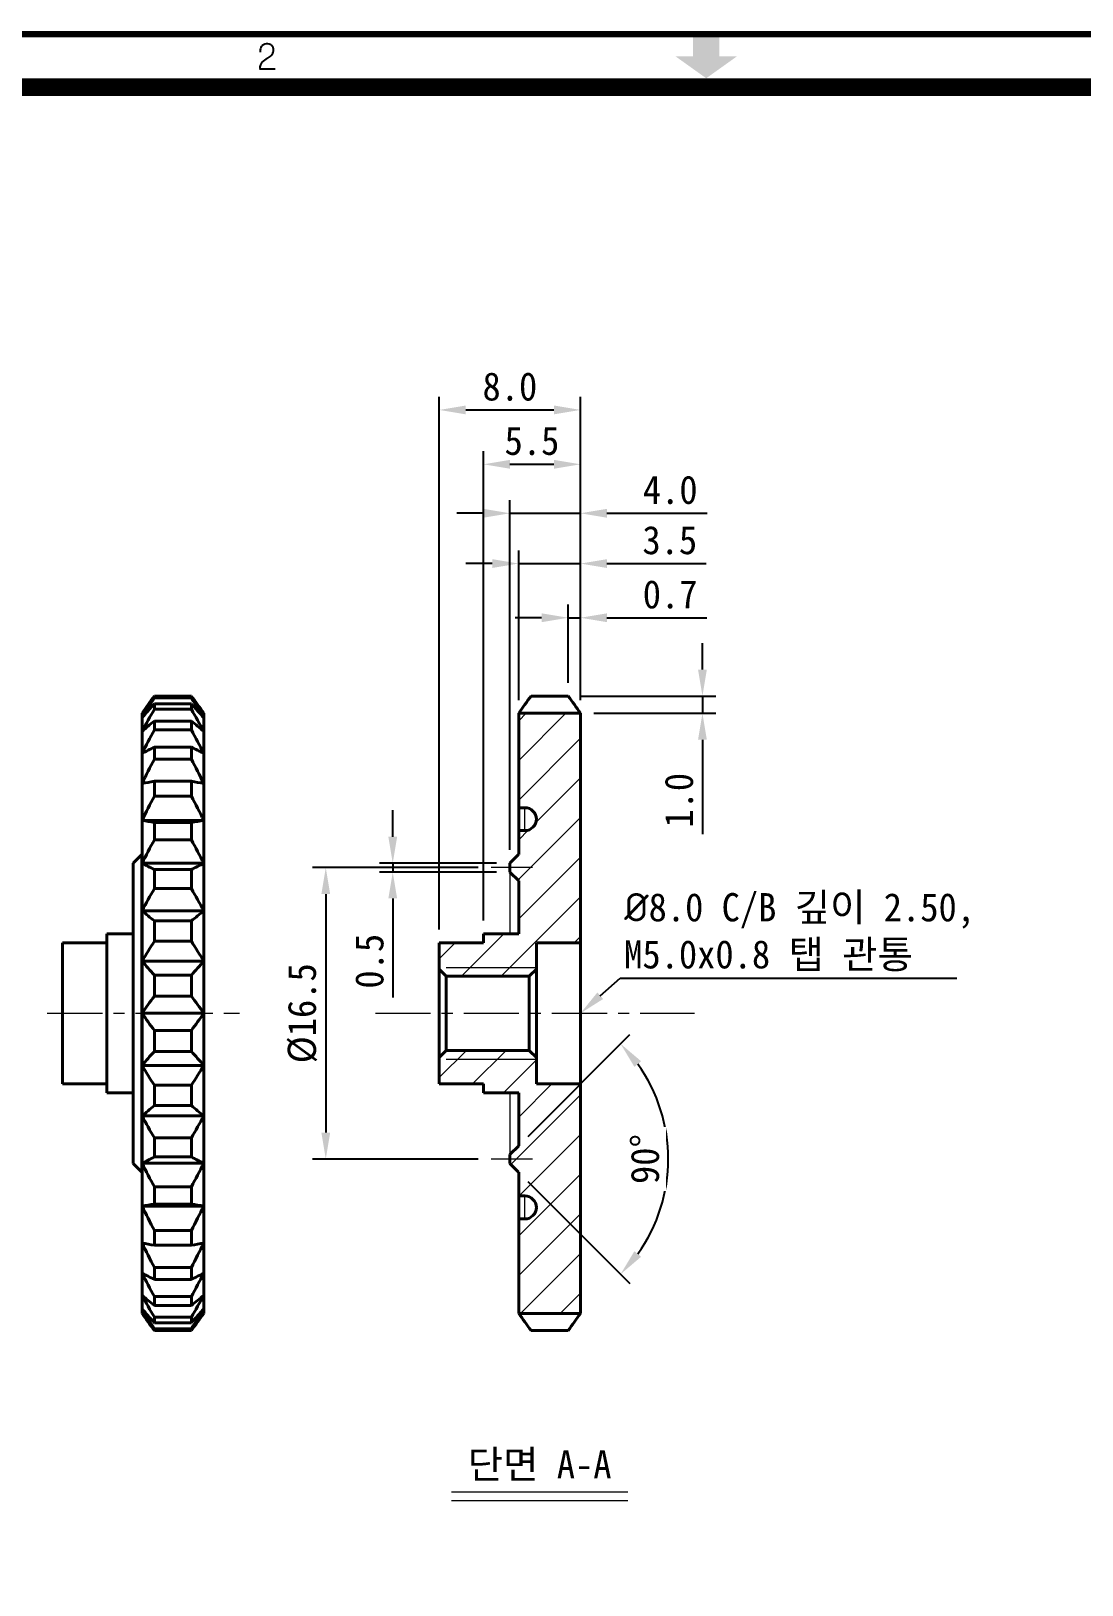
# Model space of a CAD drawing. Header units: millimetres. Extents: x 20 to 420, y 20 to 297.
# Drawn here: x 151 to 270.1, y 121.3 to 297.4 of the extents above; entities that cross this region are included whole.
import ezdxf
from ezdxf import colors
from ezdxf.entities.mleader import LeaderData, LeaderLine
from ezdxf.math import Vec2, Vec3

# ---------------------------------------------------------------- set-up
doc = ezdxf.new("R2010")
doc.units = ezdxf.units.MM
doc.header["$LTSCALE"] = 10
doc.header["$MEASUREMENT"] = 0
doc.linetypes.add('CENTER', pattern=[2, 1.25, -0.25, 0.25, -0.25])
doc.layers.get('0').update_dxf_attribs({"color": 6})
doc.layers.add('0 @ 1', color=6, linetype='Continuous')
for name, color, linetype, lineweight in [('CENTER', 1, 'CENTER', 9), ('DIM', 2, 'Continuous', 9), ('HATCH', 5, 'Continuous', 9), ('HIDDEN', 253, 'Continuous', 13), ('OUTLINE', 3, 'Continuous', 40)]:
    doc.layers.add(name, color=color, linetype=linetype, lineweight=lineweight)
doc.styles.get("Standard").update_dxf_attribs({"font": '', "height": 3.2})
doc.styles.get('Standard').set_extended_font_data('GulimChe')
doc.dimstyles.new('척도 2배 - (x.x)', dxfattribs={"dimtxt": 3.2, "dimasz": 3, "dimexe": 1.5, "dimexo": 1.5, "dimgap": 1, "dimtad": 1, "dimdec": 1, "dimlfac": 0.5, "dimzin": 0, "dimdsep": 46, "dimtxsty": 'Standard', "dimcen": 0, "dimclrd": 2, "dimclre": 2, "dimclrt": 2, "dimadec": 0, "dimazin": 0, "dimtfac": 0.75, "dimtdec": 1, "dimtmove": 0, "dimatfit": 0, "dimfxl": 1, "dimtolj": 1, "dimtzin": 0, "dimarcsym": 0})
pattern_1 = [(45, (-30.029, 18.8316), (-2.245064, 2.245064), [])]

# ---------------------------------------------------------------- blocks, each defined once
blk = doc.blocks.new('A-3_규격도면_동인광학')
blk.add_hatch(color=256).paths.add_polyline_path([(209, 277), (206, 277), (206, 274.5), (204, 274.5), (207.5, 272), (211, 274.5), (209, 274.5)])
for p, q in [((156.98, 274.96), (156.98, 275.22)), ((156.9, 273.09), (158.65, 273.09)), ((157.84, 274.33), (157.74, 274.26)), ((158.18, 274.56), (157.84, 274.33)), ((158.26, 274.63), (158.18, 274.56))]:
    blk.add_line(p, q)
for points, const_width in [([(0, 0), (0, 277), (400, 277), (400, 0)], 0.7), ([(21, 6), (21, 271), (394, 271), (394, 6)], 2)]:
    blk.add_lwpolyline(points, close=True, dxfattribs=dict(const_width=const_width))
for centre, radius, start, end in [((157.65, 275.22), 0.675, 135.3614, 180), ((157.57, 275.31), 0.56, 116.1126, 135.3614), ((157.74, 274.95), 0.951, 75.511, 116.1126), ((157.84, 275.33), 0.566, 52.7857, 75.511), ((157.74, 275.19), 0.74, 352.4081, 52.7857), ((157.61, 275.21), 0.862, 318.1085, 352.4081), ((158.42, 273.05), 1.52, 161.3803, 178.4124), ((157.65, 273.31), 0.705, 132.8749, 161.3803), ((159.75, 271.05), 3.8, 121.9901, 132.8749)]:
    blk.add_arc(centre, radius, start, end)
blk = doc.blocks.new('*D44')
at = {"layer": 'Defpoints', "color": 0, "ltscale": 0.5, "transparency": 16777216}
for p in [(213.25, 237.01), (206.25, 220.05), (213.25, 220.05)]:
    blk.add_point(p, dxfattribs=at)
at = {"layer": 'DIM', "color": 2, "lineweight": -2, "ltscale": 0.5, "transparency": 16777216}
for p, q in [((206.25, 221.55), (206.25, 238.51)), ((213.25, 221.55), (213.25, 238.51)), ((203.25, 237.01), (200.25, 237.01)), ((206.25, 237.01), (213.25, 237.01)), ((216.25, 237.01), (227.49, 237.01))]:
    blk.add_line(p, q, dxfattribs=at)
at = {"layer": 'DIM', "color": 2, "ltscale": 0.5, "transparency": 16777216}
for points in [[(203.25, 237.51), (203.25, 236.51), (206.25, 237.01)], [(216.25, 237.51), (216.25, 236.51), (213.25, 237.01)]]:
    blk.add_solid(points, dxfattribs=at)
at = {"layer": 'DIM', "color": 2, "ltscale": 0.5, "transparency": 16777216, "insert": (223.37, 239.65), "char_height": 3.2, "attachment_point": 5}
blk.add_mtext('\\A1;3.5', dxfattribs=at)
blk = doc.blocks.new('*D45')
at = {"layer": 'Defpoints', "color": 0, "ltscale": 0.5, "transparency": 16777216}
for p in [(213.25, 242.71), (213.25, 220.05), (205.25, 203.06)]:
    blk.add_point(p, dxfattribs=at)
at = {"layer": 'DIM', "color": 2, "lineweight": -2, "ltscale": 0.5, "transparency": 16777216}
for p, q in [((205.25, 204.56), (205.25, 244.21)), ((213.25, 221.55), (213.25, 244.21)), ((202.25, 242.71), (199.25, 242.71)), ((205.25, 242.71), (213.25, 242.71)), ((216.25, 242.71), (227.59, 242.71))]:
    blk.add_line(p, q, dxfattribs=at)
at = {"layer": 'DIM', "color": 2, "ltscale": 0.5, "transparency": 16777216}
for points in [[(202.25, 243.21), (202.25, 242.21), (205.25, 242.71)], [(216.25, 243.21), (216.25, 242.21), (213.25, 242.71)]]:
    blk.add_solid(points, dxfattribs=at)
at = {"layer": 'DIM', "color": 2, "ltscale": 0.5, "transparency": 16777216, "insert": (223.42, 245.35), "char_height": 3.2, "attachment_point": 5}
blk.add_mtext('\\A1;4.0', dxfattribs=at)
blk = doc.blocks.new('*D46')
at = {"layer": 'Defpoints', "color": 0, "ltscale": 0.5, "transparency": 16777216}
for p in [(213.25, 254.42), (213.25, 220.05), (197.25, 194.05)]:
    blk.add_point(p, dxfattribs=at)
at = {"layer": 'DIM', "color": 2, "lineweight": -2, "ltscale": 0.5, "transparency": 16777216}
for p, q in [((197.25, 195.55), (197.25, 255.92)), ((213.25, 221.55), (213.25, 255.92)), ((200.25, 254.42), (210.25, 254.42))]:
    blk.add_line(p, q, dxfattribs=at)
at = {"layer": 'DIM', "color": 2, "ltscale": 0.5, "transparency": 16777216}
for points in [[(200.25, 254.92), (200.25, 253.92), (197.25, 254.42)], [(210.25, 254.92), (210.25, 253.92), (213.25, 254.42)]]:
    blk.add_solid(points, dxfattribs=at)
at = {"layer": 'DIM', "color": 2, "ltscale": 0.5, "transparency": 16777216, "insert": (205.25, 257.06), "char_height": 3.2, "attachment_point": 5}
blk.add_mtext('\\A1;8.0', dxfattribs=at)
blk = doc.blocks.new('*D47')
at = {"layer": 'Defpoints', "color": 0, "ltscale": 0.5, "transparency": 16777216}
for p in [(213.25, 230.87), (211.85, 222), (213.25, 220.05)]:
    blk.add_point(p, dxfattribs=at)
at = {"layer": 'DIM', "color": 2, "lineweight": -2, "ltscale": 0.5, "transparency": 16777216}
for p, q in [((208.85, 230.87), (205.85, 230.87)), ((211.85, 223.5), (211.85, 232.37)), ((211.85, 230.87), (213.25, 230.87)), ((213.25, 221.55), (213.25, 232.37)), ((216.25, 230.87), (227.57, 230.87))]:
    blk.add_line(p, q, dxfattribs=at)
at = {"layer": 'DIM', "color": 2, "ltscale": 0.5, "transparency": 16777216}
for points in [[(208.85, 231.37), (208.85, 230.37), (211.85, 230.87)], [(216.25, 231.37), (216.25, 230.37), (213.25, 230.87)]]:
    blk.add_solid(points, dxfattribs=at)
at = {"layer": 'DIM', "color": 2, "ltscale": 0.5, "transparency": 16777216, "insert": (223.41, 233.51), "char_height": 3.2, "attachment_point": 5}
blk.add_mtext('\\A1;0.7', dxfattribs=at)
blk = doc.blocks.new('*D48')
at = {"layer": 'Defpoints', "color": 0, "ltscale": 0.5, "transparency": 16777216}
for p in [(211.85, 222), (213.25, 220.05), (227.07, 220.05)]:
    blk.add_point(p, dxfattribs=at)
at = {"layer": 'DIM', "color": 2, "lineweight": -2, "ltscale": 0.5, "transparency": 16777216}
for p, q in [((227.07, 225), (227.07, 228)), ((213.35, 222), (228.57, 222)), ((227.07, 222), (227.07, 220.05)), ((214.75, 220.05), (228.57, 220.05)), ((227.07, 217.05), (227.07, 206.33))]:
    blk.add_line(p, q, dxfattribs=at)
at = {"layer": 'DIM', "color": 2, "ltscale": 0.5, "transparency": 16777216}
for points in [[(226.57, 225), (227.57, 225), (227.07, 222)], [(226.57, 217.05), (227.57, 217.05), (227.07, 220.05)]]:
    blk.add_solid(points, dxfattribs=at)
at = {"layer": 'DIM', "color": 2, "ltscale": 0.5, "transparency": 16777216, "insert": (224.42, 210.19), "char_height": 3.2, "attachment_point": 5, "rotation": 90}
blk.add_mtext('\\A1;1.0', dxfattribs=at)
blk = doc.blocks.new('*D49')
at = {"layer": 'Defpoints', "color": 0, "ltscale": 0.5, "transparency": 16777216}
for p in [(213.25, 248.26), (213.25, 220.05), (202.25, 195.05)]:
    blk.add_point(p, dxfattribs=at)
at = {"layer": 'DIM', "color": 2, "lineweight": -2, "ltscale": 0.5, "transparency": 16777216}
for p, q in [((202.25, 196.55), (202.25, 249.76)), ((205.25, 248.26), (210.25, 248.26)), ((213.25, 221.55), (213.25, 249.76))]:
    blk.add_line(p, q, dxfattribs=at)
at = {"layer": 'DIM', "color": 2, "ltscale": 0.5, "transparency": 16777216}
for points in [[(205.25, 248.76), (205.25, 247.76), (202.25, 248.26)], [(210.25, 248.76), (210.25, 247.76), (213.25, 248.26)]]:
    blk.add_solid(points, dxfattribs=at)
at = {"layer": 'DIM', "color": 2, "ltscale": 0.5, "transparency": 16777216, "insert": (207.75, 250.9), "char_height": 3.2, "attachment_point": 5}
blk.add_mtext('\\A1;5.5', dxfattribs=at)
blk = doc.blocks.new('*D50')
at = {"layer": 'Defpoints', "color": 0, "ltscale": 0.5, "transparency": 16777216}
for p in [(203.14, 202.56), (184.39, 169.54), (203.14, 169.54)]:
    blk.add_point(p, dxfattribs=at)
at = {"layer": 'DIM', "color": 2, "lineweight": -2, "ltscale": 0.5, "transparency": 16777216}
for p, q in [((201.64, 202.56), (182.89, 202.56)), ((184.39, 199.56), (184.39, 172.54)), ((201.64, 169.54), (182.89, 169.54))]:
    blk.add_line(p, q, dxfattribs=at)
at = {"layer": 'DIM', "color": 2, "ltscale": 0.5, "transparency": 16777216}
for points in [[(183.89, 199.56), (184.89, 199.56), (184.39, 202.56)], [(183.89, 172.54), (184.89, 172.54), (184.39, 169.54)]]:
    blk.add_solid(points, dxfattribs=at)
at = {"layer": 'DIM', "color": 2, "ltscale": 0.5, "transparency": 16777216, "insert": (181.75, 186.05), "char_height": 3.2, "attachment_point": 5, "rotation": 90, "bg_fill": 3, "box_fill_scale": 1.25, "bg_fill_color": 256, "bg_fill_true_color": 13158600, "bg_fill_transparency": 0}
blk.add_mtext('\\A1;%%C16.5', dxfattribs=at)
blk = doc.blocks.new('*D51')
at = {"layer": 'Defpoints', "color": 0, "ltscale": 0.5, "transparency": 16777216}
for p in [(205.25, 203.06), (191.98, 202.06), (205.25, 202.06)]:
    blk.add_point(p, dxfattribs=at)
at = {"layer": 'DIM', "color": 2, "lineweight": -2, "ltscale": 0.5, "transparency": 16777216}
for p, q in [((191.98, 206.06), (191.98, 209.06)), ((203.75, 203.06), (190.48, 203.06)), ((191.98, 203.06), (191.98, 202.06)), ((203.75, 202.06), (190.48, 202.06)), ((191.98, 199.06), (191.98, 187.83))]:
    blk.add_line(p, q, dxfattribs=at)
at = {"layer": 'DIM', "color": 2, "ltscale": 0.5, "transparency": 16777216}
for points in [[(191.48, 206.06), (192.48, 206.06), (191.98, 203.06)], [(191.48, 199.06), (192.48, 199.06), (191.98, 202.06)]]:
    blk.add_solid(points, dxfattribs=at)
at = {"layer": 'DIM', "color": 2, "ltscale": 0.5, "transparency": 16777216, "insert": (189.35, 191.95), "char_height": 3.2, "attachment_point": 5, "rotation": 90, "bg_fill": 3, "box_fill_scale": 1.25, "bg_fill_color": 256, "bg_fill_true_color": 13158600, "bg_fill_transparency": 0}
blk.add_mtext('\\A1;0.5', dxfattribs=at)
blk = doc.blocks.new('*D52')
at = {"layer": 'Defpoints', "color": 0, "ltscale": 0.5, "transparency": 16777216}
for p in [(206.25, 171.04), (205.25, 170.04), (205.25, 169.04), (206.24, 168.05), (222.58, 164.77)]:
    blk.add_point(p, dxfattribs=at)
at = {"layer": 'DIM', "color": 2, "lineweight": -2, "ltscale": 0.5, "transparency": 16777216}
for p, q in [((207.31, 172.1), (218.86, 183.65)), ((207.3, 166.99), (218.86, 155.43))]:
    blk.add_line(p, q, dxfattribs=at)
blk.add_arc((204.75, 169.54), 18.45, 324.3258, 35.6742, dxfattribs=at)
at = {"layer": 'DIM', "color": 2, "ltscale": 0.5, "transparency": 16777216}
for points in [[(219.36, 179.98), (220.12, 180.62), (217.8, 182.59)], [(220.12, 158.46), (219.36, 159.1), (217.8, 156.49)]]:
    blk.add_solid(points, dxfattribs=at)
at = {"layer": 'DIM', "color": 2, "ltscale": 0.5, "transparency": 16777216, "insert": (220.57, 169.54), "char_height": 3.2, "attachment_point": 5, "rotation": 90, "bg_fill": 3, "box_fill_scale": 1.25, "bg_fill_color": 256, "bg_fill_true_color": 13158600, "bg_fill_transparency": 0}
blk.add_mtext('\\A1;90°', dxfattribs=at)

msp = doc.modelspace()

# ---------------------------------------------------------------- hatches: boundary and pattern name
at = {"layer": 'HATCH'}
h = msp.add_hatch(dxfattribs=at)
h.set_pattern_fill('ANSI31', color=256, style=0)
h.set_pattern_definition(pattern_1)
edge = h.paths.add_edge_path(flags=0)
edge.add_line((213.25, 220.05), (206.25, 220.05))
edge.add_line((206.25, 220.05), (206.25, 209.35))
edge.add_line((206.25, 209.35), (206.95, 209.35))
edge.add_arc((206.95, 208.05), 1.3, -90, 90, ccw=False)
edge.add_line((206.95, 206.75), (206.25, 206.75))
edge.add_line((206.25, 206.75), (206.25, 204.05))
edge.add_line((206.25, 204.05), (206.24, 204.05))
edge.add_line((206.24, 204.05), (205.25, 203.06))
edge.add_line((205.25, 203.06), (205.25, 202.06))
edge.add_line((205.25, 202.06), (206.25, 201.06))
edge.add_line((206.25, 201.06), (206.25, 195.05))
edge.add_line((206.25, 195.05), (202.25, 195.05))
edge.add_line((202.25, 195.05), (202.25, 194.05))
edge.add_line((202.25, 194.05), (197.25, 194.05))
edge.add_line((197.25, 194.05), (197.25, 191.05))
edge.add_line((197.25, 191.05), (198.05, 190.25))
edge.add_line((198.05, 190.25), (207.45, 190.25))
edge.add_line((207.45, 190.25), (208.25, 191.05))
edge.add_line((208.25, 191.05), (208.25, 194.05))
edge.add_line((208.25, 194.05), (213.25, 194.05))
edge.add_line((213.25, 194.05), (213.25, 220.05))
h = msp.add_hatch(dxfattribs=at)
h.set_pattern_fill('ANSI31', color=256, style=0)
h.set_pattern_definition(pattern_1)
edge = h.paths.add_edge_path(flags=0)
edge.add_line((206.95, 162.75), (206.25, 162.75))
edge.add_line((206.25, 162.75), (206.25, 152.05))
edge.add_line((206.25, 152.05), (213.25, 152.05))
edge.add_line((213.25, 152.05), (213.25, 178.05))
edge.add_line((213.25, 178.05), (208.25, 178.05))
edge.add_line((208.25, 178.05), (208.25, 181.05))
edge.add_line((208.25, 181.05), (207.45, 181.85))
edge.add_line((207.45, 181.85), (198.05, 181.85))
edge.add_line((198.05, 181.85), (197.25, 181.05))
edge.add_line((197.25, 181.05), (197.25, 178.05))
edge.add_line((197.25, 178.05), (202.25, 178.05))
edge.add_line((202.25, 178.05), (202.25, 177.05))
edge.add_line((202.25, 177.05), (206.25, 177.05))
edge.add_line((206.25, 177.05), (206.25, 171.04))
edge.add_line((206.25, 171.04), (205.25, 170.04))
edge.add_line((205.25, 170.04), (205.25, 169.04))
edge.add_line((205.25, 169.04), (206.24, 168.05))
edge.add_line((206.24, 168.05), (206.25, 168.05))
edge.add_line((206.25, 168.05), (206.25, 165.35))
edge.add_line((206.25, 165.35), (206.95, 165.35))
edge.add_arc((206.95, 164.05), 1.3, -90, 90, ccw=False)

# ---------------------------------------------------------------- linework, layer by layer
at = {"layer": 'CENTER', "ltscale": 0.5}
for p, q in [((207.81, 202.56), (203.14, 202.56)), ((152.84, 186.05), (174.6, 186.05)), ((190.02, 186.05), (226.18, 186.05)), ((207.81, 169.54), (203.14, 169.54))]:
    msp.add_line(p, q, dxfattribs=at)
at = {"layer": 'DIM'}
for p, q in [((198.05, 191.25), (208.25, 191.25)), ((198.05, 180.85), (208.25, 180.85))]:
    msp.add_line(p, q, dxfattribs=at)
at = {"layer": 'DIM', "color": 2, "ltscale": 0.5}
for p, q in [((198.62, 131.84), (218.62, 131.84)), ((198.62, 130.84), (218.62, 130.84))]:
    msp.add_line(p, q, dxfattribs=at)
at = {"layer": 'HIDDEN'}
for p, q in [((206.95, 206.75), (206.95, 209.35)), ((205.25, 202.06), (205.25, 195.05)), ((205.25, 177.05), (205.25, 170.04)), ((206.95, 162.75), (206.95, 165.35))]:
    msp.add_line(p, q, dxfattribs=at)
at = {"layer": 'OUTLINE'}
for p, q in [((164.97, 221.79), (164.97, 222)), ((169.17, 222), (164.97, 222)), ((169.17, 221.79), (169.17, 222)), ((207.65, 222), (211.85, 222)), ((164.97, 221.79), (169.17, 221.79)), ((164.97, 220.5), (164.97, 221.12)), ((169.17, 221.12), (164.97, 221.12)), ((164.97, 220.5), (169.17, 220.5)), ((169.17, 220.5), (169.17, 221.12)), ((163.57, 219.54), (163.57, 220.05)), ((163.57, 218), (163.57, 219.54)), ((164.97, 218.16), (164.97, 219.17)), ((169.17, 219.17), (164.97, 219.17)), ((169.17, 218.16), (169.17, 219.17)), ((170.57, 219.54), (170.57, 220.05)), ((170.57, 218), (170.57, 219.54)), ((213.25, 220.05), (206.25, 220.05)), ((206.25, 220.05), (206.25, 209.35)), ((213.25, 194.05), (213.25, 220.05)), ((163.57, 215.5), (163.57, 218)), ((164.97, 218.16), (169.17, 218.16)), ((170.57, 215.5), (170.57, 218)), ((163.57, 212.1), (163.57, 215.5)), ((164.97, 214.84), (164.97, 216.21)), ((169.17, 216.21), (164.97, 216.21)), ((164.97, 214.84), (169.17, 214.84)), ((169.17, 214.84), (169.17, 216.21)), ((170.57, 212.1), (170.57, 215.5)), ((163.57, 207.91), (163.57, 212.1)), ((164.97, 210.65), (164.97, 212.34)), ((169.17, 212.34), (164.97, 212.34)), ((169.17, 210.65), (169.17, 212.34)), ((170.57, 207.91), (170.57, 212.1)), ((164.97, 210.65), (169.17, 210.65)), ((163.57, 203.05), (163.57, 207.91)), ((170.57, 207.91), (163.57, 207.91)), ((170.57, 203.05), (170.57, 207.91)), ((206.25, 209.35), (206.95, 209.35)), ((206.25, 209.35), (206.25, 206.75)), ((164.97, 205.71), (164.97, 207.67)), ((169.17, 207.67), (164.97, 207.67)), ((169.17, 205.71), (169.17, 207.67)), ((206.95, 206.75), (206.25, 206.75)), ((206.25, 206.75), (206.25, 204.05)), ((164.97, 205.71), (169.17, 205.71)), ((163.55, 204.05), (162.57, 203.06)), ((162.57, 169.04), (162.57, 203.06)), ((163.57, 204.05), (163.55, 204.05)), ((163.55, 204.05), (163.55, 186.05)), ((163.57, 197.68), (163.57, 203.05)), ((170.57, 203.05), (163.57, 203.05)), ((170.57, 197.68), (170.57, 203.05)), ((206.24, 204.05), (205.25, 203.06)), ((205.25, 203.06), (205.25, 202.06)), ((206.25, 204.05), (206.24, 204.05)), ((164.97, 200.18), (164.97, 202.34)), ((169.17, 202.34), (164.97, 202.34)), ((169.17, 200.18), (169.17, 202.34)), ((205.25, 202.06), (206.25, 201.06)), ((206.25, 201.06), (206.25, 195.05)), ((164.97, 200.18), (169.17, 200.18)), ((163.57, 191.96), (163.57, 197.68)), ((170.57, 197.68), (163.57, 197.68)), ((170.57, 191.96), (170.57, 197.68)), ((164.97, 194.21), (164.97, 196.52)), ((169.17, 196.52), (164.97, 196.52)), ((169.17, 194.21), (169.17, 196.52)), ((159.57, 194.05), (154.57, 194.05)), ((154.57, 178.05), (154.57, 194.05)), ((162.57, 195.05), (159.57, 195.05)), ((159.57, 177.05), (159.57, 195.05)), ((164.97, 194.21), (169.17, 194.21)), ((197.25, 194.05), (197.25, 191.05)), ((202.25, 194.05), (197.25, 194.05)), ((202.25, 195.05), (202.25, 194.05)), ((206.25, 195.05), (202.25, 195.05)), ((208.25, 194.05), (213.25, 194.05)), ((208.25, 191.05), (208.25, 194.05)), ((213.25, 194.05), (213.25, 178.05)), ((163.57, 186.05), (163.57, 191.96)), ((170.57, 191.96), (163.57, 191.96)), ((170.57, 186.05), (170.57, 191.96)), ((164.97, 188), (164.97, 190.38)), ((169.17, 190.38), (164.97, 190.38)), ((169.17, 188), (169.17, 190.38)), ((197.25, 191.05), (198.05, 190.25)), ((197.25, 191.05), (197.25, 181.05)), ((198.05, 190.25), (207.45, 190.25)), ((198.05, 190.25), (198.05, 181.85)), ((207.45, 190.25), (208.25, 191.05)), ((207.45, 190.25), (207.45, 181.85)), ((208.25, 191.05), (208.25, 181.05)), ((164.97, 188), (169.17, 188)), ((163.55, 186.05), (163.55, 168.05)), ((163.57, 180.15), (163.57, 186.05)), ((170.57, 186.05), (163.57, 186.05)), ((170.57, 180.15), (170.57, 186.05)), ((169.17, 184.11), (164.97, 184.11)), ((164.97, 181.73), (164.97, 184.11)), ((169.17, 181.73), (169.17, 184.11)), ((164.97, 181.73), (169.17, 181.73)), ((198.05, 181.85), (197.25, 181.05)), ((207.45, 181.85), (198.05, 181.85)), ((208.25, 181.05), (207.45, 181.85)), ((170.57, 180.15), (163.57, 180.15)), ((163.57, 174.42), (163.57, 180.15)), ((170.57, 174.42), (170.57, 180.15)), ((197.25, 181.05), (197.25, 178.05)), ((208.25, 178.05), (208.25, 181.05)), ((154.57, 178.05), (159.57, 178.05)), ((169.17, 177.89), (164.97, 177.89)), ((164.97, 175.59), (164.97, 177.89)), ((169.17, 175.59), (169.17, 177.89)), ((197.25, 178.05), (202.25, 178.05)), ((202.25, 178.05), (202.25, 177.05)), ((213.25, 178.05), (208.25, 178.05)), ((213.25, 152.05), (213.25, 178.05)), ((159.57, 177.05), (162.57, 177.05)), ((202.25, 177.05), (206.25, 177.05)), ((206.25, 177.05), (206.25, 171.04)), ((170.57, 174.42), (163.57, 174.42)), ((163.57, 169.05), (163.57, 174.42)), ((164.97, 175.59), (169.17, 175.59)), ((170.57, 169.05), (170.57, 174.42)), ((169.17, 171.93), (164.97, 171.93)), ((164.97, 169.77), (164.97, 171.93)), ((169.17, 169.77), (169.17, 171.93)), ((206.25, 171.04), (205.25, 170.04)), ((162.57, 169.04), (163.55, 168.05)), ((170.57, 169.05), (163.57, 169.05)), ((163.57, 164.2), (163.57, 169.05)), ((164.97, 169.77), (169.17, 169.77)), ((170.57, 164.2), (170.57, 169.05)), ((205.25, 170.04), (205.25, 169.04)), ((205.25, 169.04), (206.24, 168.05)), ((163.55, 168.05), (163.57, 168.05)), ((206.24, 168.05), (206.25, 168.05)), ((206.25, 168.05), (206.25, 165.35)), ((164.97, 164.44), (164.97, 166.39)), ((169.17, 166.39), (164.97, 166.39)), ((169.17, 164.44), (169.17, 166.39)), ((170.57, 164.2), (163.57, 164.2)), ((163.57, 160.01), (163.57, 164.2)), ((164.97, 164.44), (169.17, 164.44)), ((170.57, 160.01), (170.57, 164.2)), ((206.25, 165.35), (206.95, 165.35)), ((206.25, 165.35), (206.25, 162.75)), ((206.95, 162.75), (206.25, 162.75)), ((206.25, 162.75), (206.25, 152.05)), ((169.17, 161.45), (164.97, 161.45)), ((164.97, 159.77), (164.97, 161.45)), ((169.17, 159.77), (169.17, 161.45)), ((163.57, 156.61), (163.57, 160.01)), ((164.97, 159.77), (169.17, 159.77)), ((170.57, 156.61), (170.57, 160.01)), ((169.17, 157.26), (164.97, 157.26)), ((164.97, 155.9), (164.97, 157.26)), ((169.17, 155.9), (169.17, 157.26)), ((163.57, 154.1), (163.57, 156.61)), ((164.97, 155.9), (169.17, 155.9)), ((170.57, 154.1), (170.57, 156.61)), ((163.57, 152.57), (163.57, 154.1)), ((169.17, 153.95), (164.97, 153.95)), ((164.97, 152.94), (164.97, 153.95)), ((169.17, 152.94), (169.17, 153.95)), ((170.57, 152.57), (170.57, 154.1)), ((163.57, 152.05), (163.57, 152.57)), ((164.97, 152.94), (169.17, 152.94)), ((169.17, 151.61), (164.97, 151.61)), ((164.97, 150.99), (164.97, 151.61)), ((169.17, 150.99), (169.17, 151.61)), ((170.57, 152.05), (170.57, 152.57)), ((213.25, 152.05), (206.25, 152.05)), ((164.97, 150.99), (169.17, 150.99)), ((169.17, 150.31), (164.97, 150.31)), ((164.97, 150.11), (164.97, 150.31)), ((164.97, 150.11), (169.17, 150.11)), ((169.17, 150.11), (169.17, 150.31)), ((211.85, 150.11), (207.65, 150.11))]:
    msp.add_line(p, q, dxfattribs=at)
for centre in [(206.95, 208.05), (206.95, 164.05)]:
    msp.add_arc(centre, 1.3, 270, 90, dxfattribs=at)
for points in [[(164.97, 222), (164.49, 221.35), (164.02, 220.71), (163.57, 220.05)], [(170.57, 220.05), (170.11, 220.71), (169.64, 221.35), (169.17, 222)], [(206.25, 220.05), (206.71, 220.71), (207.18, 221.35), (207.65, 222)], [(211.85, 222), (212.33, 221.35), (212.8, 220.71), (213.25, 220.05)], [(163.57, 219.54), (164.02, 220.29), (164.49, 221.04), (164.97, 221.79)], [(164.97, 221.12), (164.49, 220.59), (164.02, 220.07), (163.57, 219.54)], [(163.57, 218), (164.02, 218.84), (164.49, 219.67), (164.97, 220.5)], [(169.17, 221.79), (169.64, 221.04), (170.11, 220.29), (170.57, 219.54)], [(170.57, 219.54), (170.11, 220.07), (169.64, 220.59), (169.17, 221.12)], [(169.17, 220.5), (169.64, 219.67), (170.11, 218.84), (170.57, 218)], [(164.97, 219.17), (164.49, 218.78), (164.02, 218.39), (163.57, 218)], [(170.57, 218), (170.11, 218.39), (169.64, 218.78), (169.17, 219.17)], [(163.57, 215.5), (164.02, 216.39), (164.49, 217.28), (164.97, 218.16)], [(169.17, 218.16), (169.64, 217.28), (170.11, 216.39), (170.57, 215.5)], [(164.97, 216.21), (164.49, 215.97), (164.02, 215.74), (163.57, 215.5)], [(163.57, 212.1), (164.02, 213.02), (164.49, 213.93), (164.97, 214.84)], [(170.57, 215.5), (170.11, 215.74), (169.64, 215.97), (169.17, 216.21)], [(169.17, 214.84), (169.64, 213.93), (170.11, 213.02), (170.57, 212.1)], [(164.97, 212.34), (164.49, 212.26), (164.02, 212.18), (163.57, 212.1)], [(170.57, 212.1), (170.11, 212.18), (169.64, 212.26), (169.17, 212.34)], [(163.57, 207.91), (164.02, 208.83), (164.49, 209.74), (164.97, 210.65)], [(169.17, 210.65), (169.64, 209.74), (170.11, 208.83), (170.57, 207.91)], [(164.97, 207.67), (164.49, 207.75), (164.02, 207.83), (163.57, 207.91)], [(170.57, 207.91), (170.11, 207.83), (169.64, 207.75), (169.17, 207.67)], [(163.57, 203.05), (164.02, 203.94), (164.49, 204.83), (164.97, 205.71)], [(169.17, 205.71), (169.64, 204.83), (170.11, 203.94), (170.57, 203.05)], [(164.97, 202.34), (164.49, 202.58), (164.02, 202.81), (163.57, 203.05)], [(170.57, 203.05), (170.11, 202.81), (169.64, 202.58), (169.17, 202.34)], [(163.57, 197.68), (164.02, 198.52), (164.49, 199.35), (164.97, 200.18)], [(169.17, 200.18), (169.64, 199.35), (170.11, 198.52), (170.57, 197.68)], [(164.97, 196.52), (164.49, 196.9), (164.02, 197.29), (163.57, 197.68)], [(170.57, 197.68), (170.11, 197.29), (169.64, 196.9), (169.17, 196.52)], [(163.57, 191.96), (164.02, 192.71), (164.49, 193.46), (164.97, 194.21)], [(169.17, 194.21), (169.64, 193.46), (170.11, 192.71), (170.57, 191.96)], [(164.97, 190.38), (164.49, 190.9), (164.02, 191.43), (163.57, 191.96)], [(170.57, 191.96), (170.11, 191.43), (169.64, 190.9), (169.17, 190.38)], [(163.57, 186.05), (164.02, 186.71), (164.49, 187.35), (164.97, 188)], [(169.17, 188), (169.64, 187.35), (170.11, 186.71), (170.57, 186.05)], [(164.97, 184.11), (164.49, 184.75), (164.02, 185.4), (163.57, 186.05)], [(170.57, 186.05), (170.11, 185.4), (169.64, 184.75), (169.17, 184.11)], [(163.57, 180.15), (164.02, 180.68), (164.49, 181.2), (164.97, 181.73)], [(169.17, 181.73), (169.64, 181.2), (170.11, 180.68), (170.57, 180.15)], [(164.97, 177.89), (164.49, 178.64), (164.02, 179.39), (163.57, 180.15)], [(170.57, 180.15), (170.11, 179.39), (169.64, 178.64), (169.17, 177.89)], [(163.57, 174.42), (164.02, 174.81), (164.49, 175.2), (164.97, 175.59)], [(164.97, 171.93), (164.49, 172.76), (164.02, 173.59), (163.57, 174.42)], [(169.17, 175.59), (169.64, 175.2), (170.11, 174.81), (170.57, 174.42)], [(170.57, 174.42), (170.11, 173.59), (169.64, 172.76), (169.17, 171.93)], [(163.57, 169.05), (164.02, 169.29), (164.49, 169.53), (164.97, 169.77)], [(164.97, 166.39), (164.49, 167.27), (164.02, 168.16), (163.57, 169.05)], [(169.17, 169.77), (169.64, 169.53), (170.11, 169.29), (170.57, 169.05)], [(170.57, 169.05), (170.11, 168.16), (169.64, 167.27), (169.17, 166.39)], [(163.57, 164.2), (164.02, 164.28), (164.49, 164.36), (164.97, 164.44)], [(164.97, 161.45), (164.49, 162.36), (164.02, 163.28), (163.57, 164.2)], [(169.17, 164.44), (169.64, 164.36), (170.11, 164.28), (170.57, 164.2)], [(170.57, 164.2), (170.11, 163.28), (169.64, 162.36), (169.17, 161.45)], [(163.57, 160.01), (164.02, 159.93), (164.49, 159.85), (164.97, 159.77)], [(164.97, 157.26), (164.49, 158.17), (164.02, 159.09), (163.57, 160.01)], [(169.17, 159.77), (169.64, 159.85), (170.11, 159.93), (170.57, 160.01)], [(170.57, 160.01), (170.11, 159.09), (169.64, 158.17), (169.17, 157.26)], [(163.57, 156.61), (164.02, 156.37), (164.49, 156.13), (164.97, 155.9)], [(164.97, 153.95), (164.49, 154.83), (164.02, 155.72), (163.57, 156.61)], [(169.17, 155.9), (169.64, 156.13), (170.11, 156.37), (170.57, 156.61)], [(170.57, 156.61), (170.11, 155.72), (169.64, 154.83), (169.17, 153.95)], [(163.57, 154.1), (164.02, 153.71), (164.49, 153.33), (164.97, 152.94)], [(164.97, 151.61), (164.49, 152.43), (164.02, 153.27), (163.57, 154.1)], [(169.17, 152.94), (169.64, 153.33), (170.11, 153.71), (170.57, 154.1)], [(170.57, 154.1), (170.11, 153.27), (169.64, 152.43), (169.17, 151.61)], [(163.57, 152.57), (164.02, 152.04), (164.49, 151.51), (164.97, 150.99)], [(164.97, 150.31), (164.49, 151.06), (164.02, 151.81), (163.57, 152.57)], [(163.57, 152.05), (164.02, 151.4), (164.49, 150.75), (164.97, 150.11)], [(169.17, 150.99), (169.64, 151.51), (170.11, 152.04), (170.57, 152.57)], [(170.57, 152.57), (170.11, 151.81), (169.64, 151.06), (169.17, 150.31)], [(169.17, 150.11), (169.64, 150.75), (170.11, 151.4), (170.57, 152.05)], [(207.65, 150.11), (207.18, 150.75), (206.71, 151.4), (206.25, 152.05)], [(213.25, 152.05), (212.8, 151.4), (212.33, 150.75), (211.85, 150.11)]]:
    msp.add_open_spline(points, degree=3, dxfattribs=at)

# ---------------------------------------------------------------- block references
at = {"layer": '0 @ 1'}
msp.add_blockref('A-3_규격도면_동인광학', (20, 20), dxfattribs=at)

# ---------------------------------------------------------------- texts
at = {"layer": 'DIM', "color": 2, "ltscale": 0.5, "insert": (208.62, 134.81), "char_height": 3.2, "attachment_point": 5}
msp.add_mtext('\\A1;단면 A-A', dxfattribs=at)

# ---------------------------------------------------------------- dimensions: what is measured, and where the dimension line sits
at = {"layer": 'DIM', "ltscale": 0.5}
for base, p1, picture, middle in [((213.25, 254.42), (197.25, 194.05), '*D46', (205.25, 257.06)), ((213.25, 248.26), (202.25, 195.05), '*D49', (207.75, 250.9)), ((213.25, 242.71), (205.25, 203.06), '*D45', (223.42, 245.35)), ((213.25, 237.01), (206.25, 220.05), '*D44', (223.37, 239.65)), ((213.25, 230.87), (211.85, 222), '*D47', (223.41, 233.51))]:
    dim = msp.add_linear_dim(base=base, p1=p1, p2=(213.25, 220.05), dimstyle='척도 2배 - (x.x)', dxfattribs=at)
    dim.commit()
    dim.dimension.update_dxf_attribs({"geometry": picture, "text_midpoint": middle})
dim = msp.add_linear_dim(base=(227.07, 220.05), p1=(211.85, 222), p2=(213.25, 220.05), angle=90, dimstyle='척도 2배 - (x.x)', dxfattribs=at)
dim.commit()
dim.dimension.update_dxf_attribs({"geometry": '*D48', "text_midpoint": (224.42, 210.19)})

# ---------------------------------------------------------------- leaders
ml = msp.add_multileader_mtext('Standard', dxfattribs=at)
ml.set_content('\\A1;{\\fISOCPEUR|b0|i0|c0|p34;%%C}8.0 C/B 깊이 2.50,\\PM5.0x0.8 탭 관통', color=256)
ml.set_leader_properties()
ml.build(insert=Vec2(0, 0))
ml.multileader.update_dxf_attribs({"text_left_attachment_type": 5, "text_right_attachment_type": 5, "dogleg_length": 0.36, "arrow_head_size": 3})
ctx = ml.context
ctx.base_point, ctx.char_height, ctx.arrow_head_size, ctx.landing_gap_size, ctx.plane_origin = Vec3(218.11, 190.05), 3.2, 3, 0.09, Vec3(253.96, 186.37)
ctx.left_attachment, ctx.right_attachment = 5, 5
notes = []
notes.append((ctx, [(1, (1, 1, 0), (217.75, 190.05), (1, 0), 0.36, [(0, [(213.25, 186.05)], 0, [])])]))
ctx.mtext.insert, ctx.mtext.flow_direction = Vec3(218.2, 199.67), 5
for ctx, leaders in notes:
    for number, flags, end, landing, length, lines in leaders:
        leader = LeaderData()
        leader.index, (leader.has_last_leader_line, leader.has_dogleg_vector, leader.attachment_direction) = number, flags
        leader.last_leader_point, leader.dogleg_vector, leader.dogleg_length = Vec3(end), Vec3(landing), length
        for number, points, colour, breaks in lines:
            line = LeaderLine()
            line.index, line.vertices, line.color, line.breaks = number, Vec3.list(points), colors.encode_raw_color(colour), breaks
            leader.lines.append(line)
        ctx.leaders.append(leader)

# ---------------------------------------------------------------- next in the draw order: dimensions: what is measured, and where the dimension line sits
dim = msp.add_linear_dim(base=(184.39, 169.54), p1=(203.14, 202.56), p2=(203.14, 169.54), angle=90, text='%%C<>', dimstyle='척도 2배 - (x.x)', override={"dimtfill": 1}, dxfattribs=at)
dim.commit()
dim.dimension.update_dxf_attribs({"geometry": '*D50', "text_midpoint": (181.75, 186.05)})
dim = msp.add_angular_dim_2l(base=(222.58, 164.77), line1=((205.25, 169.04), (206.24, 168.05)), line2=((206.25, 171.04), (205.25, 170.04)), dimstyle='척도 2배 - (x.x)', override={"dimtfill": 1}, dxfattribs=at)
dim.commit()
dim.dimension.update_dxf_attribs({"geometry": '*D52', "text_midpoint": (220.57, 169.54)})

# ---------------------------------------------------------------- next in the draw order: dimensions: what is measured, and where the dimension line sits
dim = msp.add_linear_dim(base=(191.98, 202.06), p1=(205.25, 203.06), p2=(205.25, 202.06), angle=90, dimstyle='척도 2배 - (x.x)', override={"dimtfill": 1}, dxfattribs=at)
dim.commit()
dim.dimension.update_dxf_attribs({"geometry": '*D51', "text_midpoint": (189.35, 191.95)})

doc.saveas('drawing.dxf')
